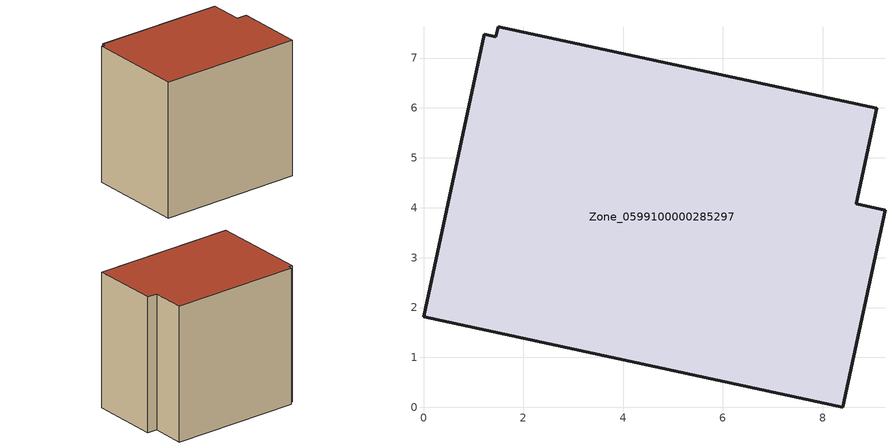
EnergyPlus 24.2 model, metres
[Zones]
Zone_0599100000285297
 floor ground (C_G): 1.45,7.43 1.5,7.63 9.08,5.99 8.67,4.08 9.25,3.95 8.4,0 0,1.82 1.22,7.47 z0
 wall outside (C_F): 8.4,0 9.25,3.95 8.67,4.08 9.08,5.99 1.5,7.63 1.45,7.43 1.22,7.47 0,1.82 8.4,0 z0:8.13
 roof outside (C_R): 1.5,7.63 1.45,7.43 1.22,7.47 0,1.82 8.4,0 9.25,3.95 8.67,4.08 9.08,5.99 z8.13
[BUILDING]
Pand.0599100000285297: North Axis=0; Terrain=City; Loads Convergence Tolerance Value=0.04; Temperature Convergence Tolerance Value=0.4; Solar Distribution=FullExterior; Maximum Number of Warmup Days=25; Minimum Number of Warmup Days=1
[Site:Location]
Rotterdam.The.Hague.AP_ZH_NLD Design_Conditions: Latitude=51.96; Longitude=4.45; Time Zone=1; Elevation=-4.5
[SITE:GROUNDTEMPERATURE:BUILDINGSURFACE]
18, 18, 18, 18, 18, 18, 18, 18, 18, 18, 18, 18
[MATERIAL] Thermal Absorptance=0.9; Solar Absorptance=0.7; Visible Absorptance=0.7
Name | Roughness | Thickness | Conductivity | Density | Specific Heat
G.TI.1975-1991 | MediumSmooth | 0.15 | 0.288461 | 540 | 1210
F.TI.1975-1991 | Rough | 0.3 | 0.230769 | 1920 | 840
R.TI.1975-1991 | MediumRough | 0.2 | 0.153846 | 1500 | 1000
[CONSTRUCTION]
C_G: G.TI.1975-1991
C_F: F.TI.1975-1991
C_R: R.TI.1975-1991
[ZONE]
Zone_0599100000285297: Type=1; Multiplier=1; Ceiling Height=Autocalculate; Volume=Autocalculate; Floor Area=autocalculate; Part of Total Floor Area=Yes
[ZONEINFILTRATION:DESIGNFLOWRATE]
Infil_Zone_0599100000285297: Zone or ZoneList or Space or SpaceList=Zone_0599100000285297; Schedule=AlwaysOn; Design Flow Rate Calculation Method=Flow/Area; Flow Rate per Floor Area=0.003; Constant Term Coefficient=1; Temperature Term Coefficient=0; Velocity Term Coefficient=0; Velocity Squared Term Coefficient=0
[HVACTEMPLATE:ZONE:IDEALLOADSAIRSYSTEM]
Zone_0599100000285297: Maximum Heating Supply Air Temperature=50; Minimum Cooling Supply Air Temperature=13; Maximum Heating Supply Air Humidity Ratio=0.0156; Minimum Cooling Supply Air Humidity Ratio=0.0077; Heating Limit=NoLimit; Cooling Limit=NoLimit; Dehumidification Control Type=ConstantSensibleHeatRatio; Cooling Sensible Heat Ratio=0.7; Dehumidification Setpoint=60; Humidification Control Type=None; Humidification Setpoint=30; Outdoor Air Method=None; Outdoor Air Flow Rate per Person=0.00944; Outdoor Air Flow Rate per Zone Floor Area=0; Outdoor Air Flow Rate per Zone=0; Demand Controlled Ventilation Type=None; Outdoor Air Economizer Type=NoEconomizer; Heat Recovery Type=None; Sensible Heat Recovery Effectiveness=0.7; Latent Heat Recovery Effectiveness=0.65
[ZONECONTROL:THERMOSTAT]
ThermostatControl_Zone_0599100000285297: Zone or ZoneList=Zone_0599100000285297; Control Type Schedule=DualSetpointControlType; Control 1=Thermostat_Zone_0599100000285297; Temperature Difference Between Cutout And Setpoint=0
[THERMOSTATSETPOINT:DUALSETPOINT]
Thermostat_Zone_0599100000285297: Heating Setpoint Temperature Schedule=HeatingSetpoint_Zone_0599100000285297; Cooling Setpoint Temperature Schedule=CoolingSetpoint_Zone_0599100000285297
[SCHEDULE:COMPACT]
HeatingSetpoint_Zone_0599100000285297: Through: 12/31, For: AllDays, Until: 24:00, 21
CoolingSetpoint_Zone_0599100000285297: Through: 12/31, For: AllDays, Until: 24:00, 24
DualSetpointControlType: Through: 12/31, For: AllDays, Until: 24:00, 4
AlwaysOn: Through: 12/31, For: AllDays, Until: 24:00, 1
